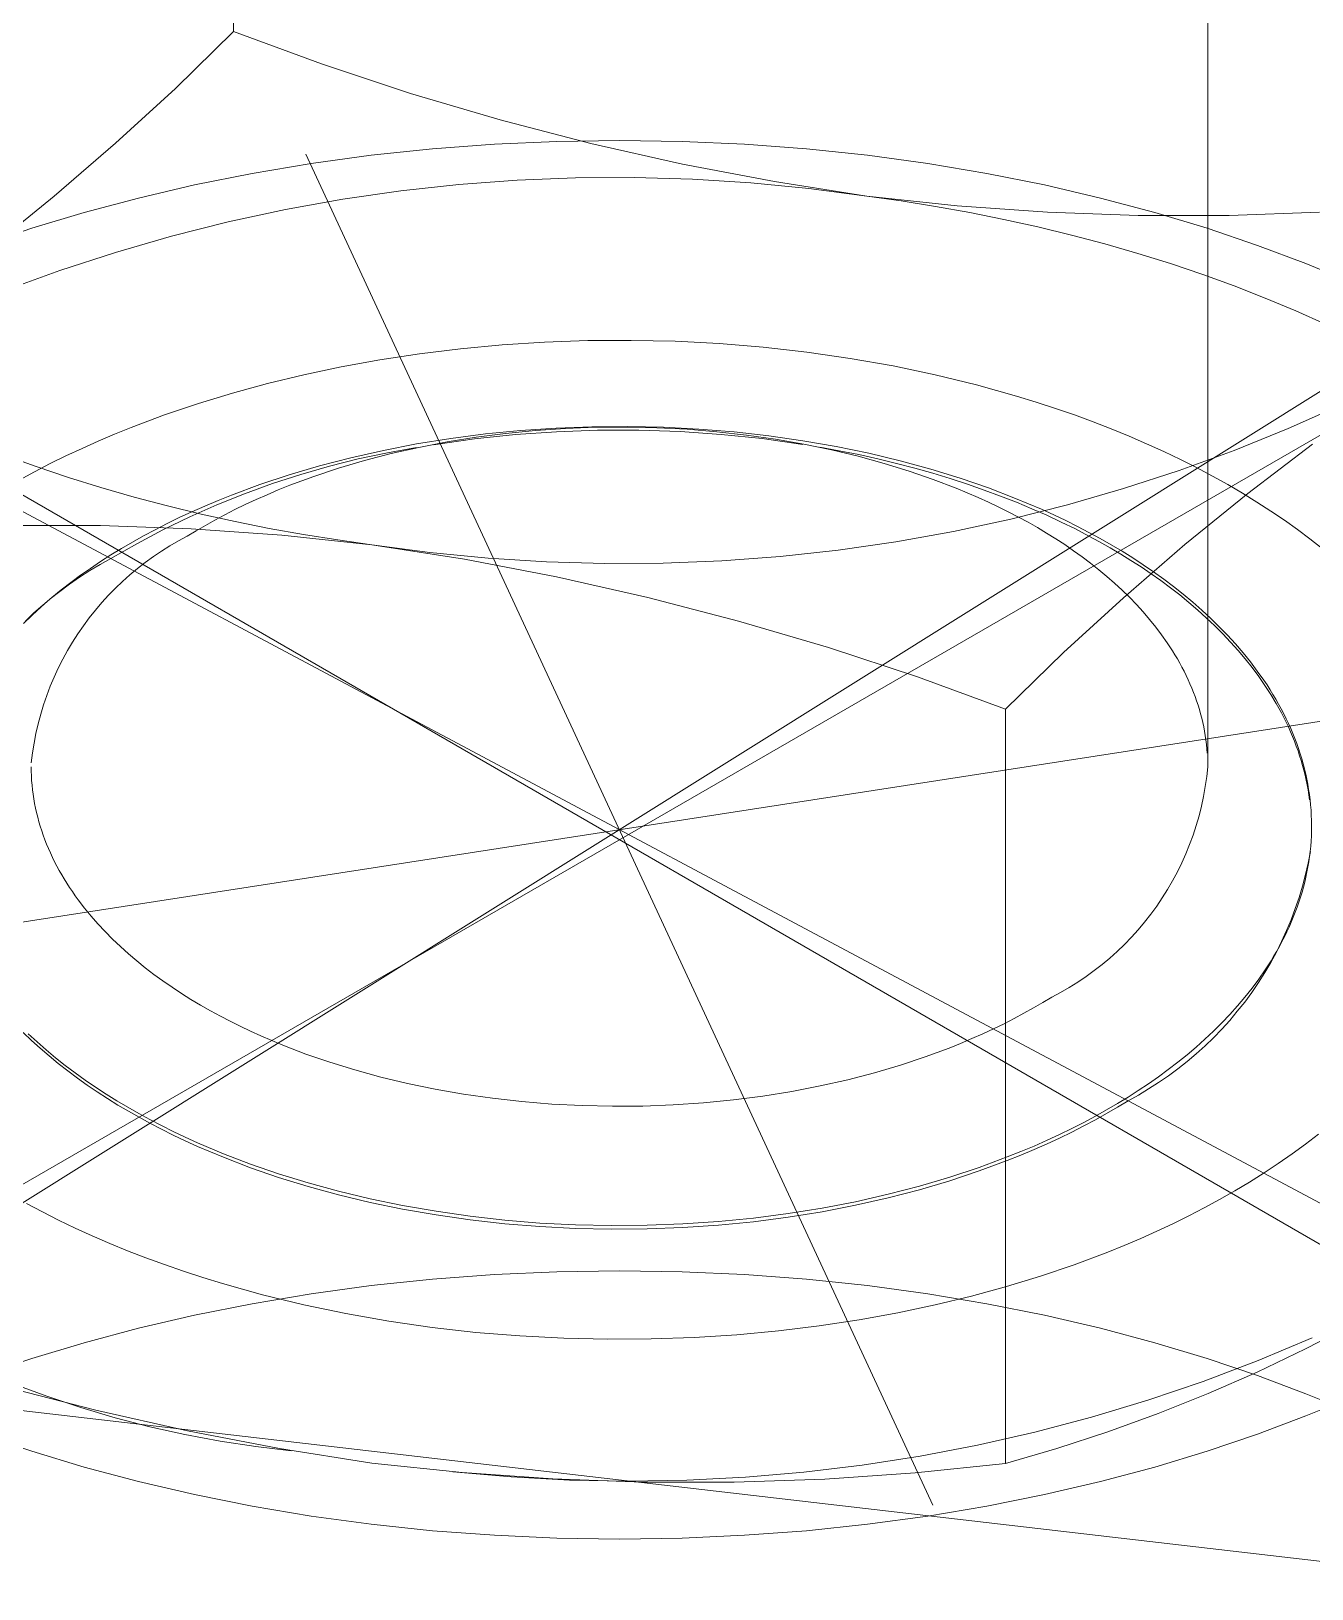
# Model space of a CAD drawing. Header units: inches. Extents: x -4 to 200, y 0 to 129.
# Drawn here: x 166.2545 to 166.5145, y 94.278 to 94.5942 of the extents above; entities that cross this region are included whole.
import ezdxf

# ---------------------------------------------------------------- set-up
doc = ezdxf.new("R2010")
doc.units = ezdxf.units.IN
doc.layers.add('ZANO_R', color=7, linetype='Continuous', lineweight=0)

msp = doc.modelspace()

# ---------------------------------------------------------------- linework, layer by layer
at = {"layer": 'ZANO_R'}
for p, q in [((166.29563, 94.74724), (166.29563, 94.59413)), ((166.49339, 94.73533), (166.49339, 94.44493)), ((166.29563, 94.59413), (166.28382, 94.58262)), ((166.29563, 94.59413), (166.31348, 94.58757)), ((166.31348, 94.58757), (166.33153, 94.5816)), ((166.28382, 94.58262), (166.27168, 94.57148)), ((166.33153, 94.5816), (166.34978, 94.57622)), ((166.34978, 94.57622), (166.36818, 94.57144)), ((166.27168, 94.57148), (166.2592, 94.56071)), ((166.34858, 94.57128), (166.33601, 94.57034)), ((166.36125, 94.57185), (166.34858, 94.57128)), ((166.37397, 94.57204), (166.36125, 94.57185)), ((166.36818, 94.57144), (166.38674, 94.56726)), ((166.38669, 94.57185), (166.37397, 94.57204)), ((166.39936, 94.57128), (166.38669, 94.57185)), ((166.41193, 94.57034), (166.39936, 94.57128)), ((166.4376, 94.29504), (166.31033, 94.56927)), ((166.32359, 94.56903), (166.31137, 94.56736)), ((166.33601, 94.57034), (166.32359, 94.56903)), ((166.42435, 94.56903), (166.41193, 94.57034)), ((166.43657, 94.56736), (166.42435, 94.56903)), ((166.29939, 94.56535), (166.28769, 94.56301)), ((166.31137, 94.56736), (166.29939, 94.56535)), ((166.38674, 94.56726), (166.40542, 94.56369)), ((166.44855, 94.56535), (166.43657, 94.56736)), ((166.46024, 94.56301), (166.44855, 94.56535)), ((166.28769, 94.56301), (166.27632, 94.56036)), ((166.31783, 94.56011), (166.32958, 94.56181)), ((166.32958, 94.56181), (166.34137, 94.5631)), ((166.34137, 94.5631), (166.3532, 94.56398)), ((166.3532, 94.56398), (166.36506, 94.56446)), ((166.36506, 94.56446), (166.37693, 94.56453)), ((166.37693, 94.56453), (166.38879, 94.56419)), ((166.38879, 94.56419), (166.40063, 94.56344)), ((166.40063, 94.56344), (166.41244, 94.56229)), ((166.40542, 94.56369), (166.42421, 94.56073)), ((166.41244, 94.56229), (166.42421, 94.56073)), ((166.47162, 94.56036), (166.46024, 94.56301)), ((166.2592, 94.56071), (166.24641, 94.55033)), ((166.27632, 94.56036), (166.2653, 94.55742)), ((166.30615, 94.55801), (166.31783, 94.56011)), ((166.42421, 94.56073), (166.44252, 94.5588)), ((166.42421, 94.56073), (166.43117, 94.55976)), ((166.43117, 94.55976), (166.43813, 94.55865)), ((166.43813, 94.55865), (166.44508, 94.55741)), ((166.44252, 94.5588), (166.46088, 94.5575)), ((166.48264, 94.55742), (166.47162, 94.56036)), ((166.2653, 94.55742), (166.25466, 94.55421)), ((166.28304, 94.55262), (166.29455, 94.55551)), ((166.29455, 94.55551), (166.30615, 94.55801)), ((166.44508, 94.55741), (166.452, 94.55602)), ((166.452, 94.55602), (166.45889, 94.55451)), ((166.46088, 94.5575), (166.47929, 94.55684)), ((166.47929, 94.55684), (166.4977, 94.55683)), ((166.49327, 94.55421), (166.48264, 94.55742)), ((166.4977, 94.55683), (166.5161, 94.55746)), ((166.25466, 94.55421), (166.24444, 94.55074)), ((166.27164, 94.54933), (166.28304, 94.55262)), ((166.45889, 94.55451), (166.46573, 94.55285)), ((166.46573, 94.55285), (166.4725, 94.55105)), ((166.50349, 94.55074), (166.49327, 94.55421)), ((166.26036, 94.54565), (166.27164, 94.54933)), ((166.4725, 94.55105), (166.47921, 94.54912)), ((166.47921, 94.54912), (166.48583, 94.54706)), ((166.51328, 94.54705), (166.50349, 94.55074)), ((166.48583, 94.54706), (166.49236, 94.54486)), ((166.51801, 94.54513), (166.51328, 94.54705)), ((166.24921, 94.54158), (166.26036, 94.54565)), ((166.49236, 94.54486), (166.49877, 94.54252)), ((166.49877, 94.54252), (166.50507, 94.54006)), ((166.50507, 94.54006), (166.51124, 94.53748)), ((166.51124, 94.53748), (166.51726, 94.53477)), ((166.54782, 94.32971), (166.20012, 94.53046)), ((166.20012, 94.32971), (166.54782, 94.53046)), ((166.34169, 94.52975), (166.35015, 94.53054)), ((166.35015, 94.53054), (166.35877, 94.5311)), ((166.35877, 94.5311), (166.36752, 94.53141)), ((166.36752, 94.53141), (166.37636, 94.53147)), ((166.37636, 94.53147), (166.38526, 94.53127)), ((166.38526, 94.53127), (166.39419, 94.53081)), ((166.39419, 94.53081), (166.40312, 94.53007)), ((166.40312, 94.53007), (166.41201, 94.52907)), ((166.21911, 94.3353), (166.52883, 94.529)), ((166.31748, 94.52609), (166.32533, 94.52751)), ((166.32533, 94.52751), (166.33341, 94.52874)), ((166.33341, 94.52874), (166.34169, 94.52975)), ((166.41201, 94.52907), (166.42082, 94.52781)), ((166.42082, 94.52781), (166.42951, 94.52628)), ((166.30252, 94.52271), (166.30987, 94.52449)), ((166.30987, 94.52449), (166.31748, 94.52609)), ((166.42951, 94.52628), (166.43806, 94.52449)), ((166.43806, 94.52449), (166.44642, 94.52245)), ((166.54172, 94.34274), (166.20622, 94.52156)), ((166.28851, 94.51867), (166.29544, 94.52078)), ((166.29544, 94.52078), (166.30252, 94.52271)), ((166.44642, 94.52245), (166.45457, 94.52017)), ((166.28164, 94.51634), (166.28851, 94.51867)), ((166.45457, 94.52017), (166.45855, 94.51895)), ((166.45855, 94.51895), (166.46247, 94.51766)), ((166.46247, 94.51766), (166.46632, 94.51633)), ((166.52056, 94.5184), (166.50972, 94.51358)), ((166.27485, 94.51379), (166.28164, 94.51634)), ((166.46632, 94.51633), (166.4701, 94.51494)), ((166.4701, 94.51494), (166.4738, 94.5135)), ((166.26816, 94.51101), (166.27149, 94.51243)), ((166.27149, 94.51243), (166.27485, 94.51379)), ((166.33971, 94.51155), (166.3328, 94.51043)), ((166.34452, 94.51146), (166.33624, 94.51029)), ((166.34485, 94.5118), (166.33897, 94.51085)), ((166.34675, 94.51246), (166.33971, 94.51155)), ((166.35284, 94.51234), (166.34452, 94.51146)), ((166.35083, 94.51257), (166.34485, 94.5118)), ((166.35389, 94.51316), (166.34675, 94.51246)), ((166.3569, 94.51317), (166.35083, 94.51257)), ((166.36118, 94.51293), (166.35284, 94.51234)), ((166.3611, 94.51365), (166.35389, 94.51316)), ((166.36303, 94.51359), (166.3569, 94.51317)), ((166.36836, 94.51393), (166.3611, 94.51365)), ((166.36954, 94.51323), (166.36118, 94.51293)), ((166.3692, 94.51382), (166.36303, 94.51359)), ((166.37563, 94.51399), (166.36836, 94.51393)), ((166.37538, 94.51387), (166.3692, 94.51382)), ((166.3779, 94.51323), (166.36954, 94.51323)), ((166.38155, 94.51374), (166.37538, 94.51387)), ((166.38289, 94.51383), (166.37563, 94.51399)), ((166.38626, 94.51295), (166.3779, 94.51323)), ((166.38768, 94.51342), (166.38155, 94.51374)), ((166.3901, 94.51346), (166.38289, 94.51383)), ((166.3946, 94.51238), (166.38626, 94.51295)), ((166.39375, 94.51292), (166.38768, 94.51342)), ((166.39724, 94.51287), (166.3901, 94.51346)), ((166.39974, 94.51225), (166.39375, 94.51292)), ((166.40292, 94.51152), (166.3946, 94.51238)), ((166.40429, 94.51208), (166.39724, 94.51287)), ((166.40562, 94.51141), (166.39974, 94.51225)), ((166.41121, 94.51036), (166.40292, 94.51152)), ((166.41121, 94.51109), (166.40429, 94.51208)), ((166.41138, 94.51041), (166.40562, 94.51141)), ((166.41798, 94.50991), (166.41121, 94.51109)), ((166.4738, 94.5135), (166.47743, 94.51202)), ((166.47743, 94.51202), (166.48098, 94.51048)), ((166.50972, 94.51358), (166.49872, 94.50913)), ((166.25558, 94.50586), (166.24916, 94.50819)), ((166.25841, 94.50644), (166.26162, 94.50802)), ((166.26162, 94.50802), (166.26487, 94.50954)), ((166.26487, 94.50954), (166.26816, 94.51101)), ((166.32604, 94.50913), (166.31945, 94.50764)), ((166.32686, 94.50865), (166.32095, 94.50739)), ((166.32763, 94.50847), (166.3222, 94.50706)), ((166.3328, 94.51043), (166.32604, 94.50913)), ((166.3328, 94.50971), (166.32686, 94.50865)), ((166.33323, 94.50974), (166.32763, 94.50847)), ((166.33897, 94.51085), (166.33323, 94.50974)), ((166.41699, 94.50925), (166.41138, 94.51041)), ((166.4186, 94.50906), (166.41461, 94.5098)), ((166.42243, 94.50794), (166.41699, 94.50925)), ((166.42458, 94.50855), (166.41798, 94.50991)), ((166.42253, 94.50827), (166.4186, 94.50906)), ((166.4277, 94.5065), (166.42243, 94.50794)), ((166.4264, 94.50741), (166.42253, 94.50827)), ((166.43098, 94.50701), (166.42458, 94.50855)), ((166.48098, 94.51048), (166.48444, 94.50891)), ((166.48444, 94.50891), (166.48782, 94.50729)), ((166.49872, 94.50913), (166.48757, 94.50507)), ((166.50153, 94.50038), (166.51463, 94.51037)), ((166.25213, 94.50311), (166.25525, 94.5048)), ((166.25525, 94.5048), (166.25841, 94.50644)), ((166.2621, 94.50366), (166.25558, 94.50586)), ((166.31306, 94.50598), (166.30689, 94.50415)), ((166.31509, 94.50592), (166.30929, 94.50426)), ((166.31695, 94.50551), (166.3119, 94.50383)), ((166.31945, 94.50764), (166.31306, 94.50598)), ((166.32095, 94.50739), (166.31509, 94.50592)), ((166.3222, 94.50706), (166.31695, 94.50551)), ((166.43019, 94.50649), (166.4264, 94.50741)), ((166.43278, 94.50494), (166.4277, 94.5065)), ((166.43392, 94.50551), (166.43019, 94.50649)), ((166.43718, 94.50532), (166.43098, 94.50701)), ((166.43765, 94.50325), (166.43278, 94.50494)), ((166.43756, 94.50448), (166.43392, 94.50551)), ((166.44316, 94.50348), (166.43718, 94.50532)), ((166.48757, 94.50507), (166.47629, 94.50138)), ((166.48782, 94.50729), (166.49111, 94.50563)), ((166.49111, 94.50563), (166.49432, 94.50393)), ((166.26872, 94.50159), (166.2621, 94.50366)), ((166.27543, 94.49966), (166.26872, 94.50159)), ((166.30094, 94.50218), (166.29524, 94.50006)), ((166.30354, 94.5024), (166.29787, 94.50033)), ((166.30689, 94.50415), (166.30094, 94.50218)), ((166.30929, 94.50426), (166.30354, 94.5024)), ((166.30705, 94.50204), (166.30471, 94.5011)), ((166.3119, 94.50383), (166.30705, 94.50204)), ((166.44113, 94.5034), (166.43756, 94.50448)), ((166.44232, 94.50147), (166.43765, 94.50325)), ((166.44461, 94.50227), (166.44113, 94.5034)), ((166.44889, 94.5015), (166.44316, 94.50348)), ((166.44801, 94.50109), (166.44461, 94.50227)), ((166.49432, 94.50393), (166.49743, 94.5022)), ((166.49743, 94.5022), (166.50045, 94.50043)), ((166.28221, 94.49786), (166.27543, 94.49966)), ((166.29249, 94.49896), (166.2898, 94.49783)), ((166.29787, 94.50033), (166.29227, 94.49808)), ((166.29524, 94.50006), (166.29249, 94.49896)), ((166.3002, 94.49915), (166.29802, 94.49814)), ((166.30243, 94.50013), (166.3002, 94.49915)), ((166.30471, 94.5011), (166.30243, 94.50013)), ((166.44676, 94.49959), (166.44232, 94.50147)), ((166.4489, 94.49861), (166.44676, 94.49959)), ((166.45132, 94.49986), (166.44801, 94.50109)), ((166.45438, 94.4994), (166.44889, 94.5015)), ((166.45098, 94.49762), (166.4489, 94.49861)), ((166.45454, 94.4986), (166.45132, 94.49986)), ((166.45961, 94.49718), (166.45438, 94.4994)), ((166.45768, 94.4973), (166.45454, 94.4986)), ((166.47629, 94.50138), (166.46489, 94.49809)), ((166.48873, 94.49), (166.50153, 94.50038)), ((166.50045, 94.50043), (166.50338, 94.49863)), ((166.50338, 94.49863), (166.50621, 94.4968)), ((166.28675, 94.49563), (166.28131, 94.493)), ((166.28462, 94.49548), (166.28214, 94.49427)), ((166.28905, 94.49621), (166.28221, 94.49786)), ((166.28718, 94.49667), (166.28462, 94.49548)), ((166.29227, 94.49808), (166.28675, 94.49563)), ((166.2898, 94.49783), (166.28718, 94.49667)), ((166.29594, 94.49469), (166.28905, 94.49621)), ((166.29385, 94.49606), (166.29186, 94.49499)), ((166.29591, 94.49711), (166.29385, 94.49606)), ((166.29802, 94.49814), (166.29591, 94.49711)), ((166.453, 94.49661), (166.45098, 94.49762)), ((166.45497, 94.49559), (166.453, 94.49661)), ((166.46489, 94.49809), (166.45338, 94.4952)), ((166.4569, 94.49454), (166.45497, 94.49559)), ((166.46071, 94.49596), (166.45768, 94.4973)), ((166.46212, 94.49604), (166.45961, 94.49718)), ((166.46366, 94.49459), (166.46071, 94.49596)), ((166.46457, 94.49487), (166.46212, 94.49604)), ((166.50621, 94.4968), (166.50895, 94.49495)), ((166.25024, 94.49388), (166.26865, 94.49387)), ((166.26865, 94.49387), (166.28705, 94.49321)), ((166.28131, 94.493), (166.27597, 94.49018)), ((166.27972, 94.49303), (166.27737, 94.49178)), ((166.28214, 94.49427), (166.27972, 94.49303)), ((166.28804, 94.49281), (166.28622, 94.4917)), ((166.28705, 94.49321), (166.30542, 94.49192)), ((166.28992, 94.49391), (166.28804, 94.49281)), ((166.29186, 94.49499), (166.28992, 94.49391)), ((166.30286, 94.49331), (166.29594, 94.49469)), ((166.30981, 94.49206), (166.30286, 94.49331)), ((166.31677, 94.49095), (166.30981, 94.49206)), ((166.44178, 94.4927), (166.4301, 94.4906)), ((166.45338, 94.4952), (166.44178, 94.4927)), ((166.4588, 94.49345), (166.4569, 94.49454)), ((166.46068, 94.49234), (166.4588, 94.49345)), ((166.46253, 94.49118), (166.46068, 94.49234)), ((166.46651, 94.49318), (166.46366, 94.49459)), ((166.46695, 94.49369), (166.46457, 94.49487)), ((166.46927, 94.49175), (166.46651, 94.49318)), ((166.46927, 94.49248), (166.46695, 94.49369)), ((166.47153, 94.49125), (166.46927, 94.49248)), ((166.50895, 94.49495), (166.51159, 94.49307)), ((166.51159, 94.49307), (166.51414, 94.49117)), ((166.27597, 94.49018), (166.27074, 94.48717)), ((166.27288, 94.48921), (166.27074, 94.4879)), ((166.27509, 94.4905), (166.27288, 94.48921)), ((166.27737, 94.49178), (166.27509, 94.4905)), ((166.28271, 94.48975), (166.28101, 94.48869)), ((166.28445, 94.49075), (166.28271, 94.48975)), ((166.28622, 94.4917), (166.28445, 94.49075)), ((166.30542, 94.49192), (166.32373, 94.48998)), ((166.32373, 94.48998), (166.31677, 94.49095)), ((166.33549, 94.48842), (166.32373, 94.48998)), ((166.32373, 94.48998), (166.34252, 94.48702)), ((166.41836, 94.4889), (166.40656, 94.48761)), ((166.4301, 94.4906), (166.41836, 94.4889)), ((166.46435, 94.49), (166.46253, 94.49118)), ((166.46613, 94.48877), (166.46435, 94.49)), ((166.47144, 94.49057), (166.46927, 94.49175)), ((166.47359, 94.48935), (166.47144, 94.49057)), ((166.47377, 94.48997), (166.47153, 94.49125)), ((166.47571, 94.48809), (166.47359, 94.48935)), ((166.47598, 94.48865), (166.47377, 94.48997)), ((166.47626, 94.47923), (166.48873, 94.49)), ((166.51414, 94.49117), (166.51659, 94.48925)), ((166.26857, 94.48598), (166.26645, 94.48472)), ((166.26865, 94.48656), (166.26659, 94.48519)), ((166.27074, 94.48717), (166.26857, 94.48598)), ((166.27074, 94.4879), (166.26865, 94.48656)), ((166.27772, 94.4864), (166.27614, 94.48517)), ((166.27935, 94.48757), (166.27772, 94.4864)), ((166.28101, 94.48869), (166.27935, 94.48757)), ((166.3473, 94.48727), (166.33549, 94.48842)), ((166.34252, 94.48702), (166.3612, 94.48345)), ((166.35915, 94.48652), (166.3473, 94.48727)), ((166.37101, 94.48618), (166.35915, 94.48652)), ((166.38287, 94.48625), (166.37101, 94.48618)), ((166.39473, 94.48673), (166.38287, 94.48625)), ((166.40656, 94.48761), (166.39473, 94.48673)), ((166.46788, 94.48752), (166.46613, 94.48877)), ((166.46959, 94.48623), (166.46788, 94.48752)), ((166.47125, 94.48491), (166.46959, 94.48623)), ((166.47779, 94.4868), (166.47571, 94.48809)), ((166.47816, 94.4873), (166.47598, 94.48865)), ((166.47985, 94.48547), (166.47779, 94.4868)), ((166.48029, 94.4859), (166.47816, 94.4873)), ((166.48239, 94.48446), (166.48029, 94.4859)), ((166.26437, 94.48339), (166.26234, 94.48198)), ((166.26457, 94.48378), (166.26259, 94.48232)), ((166.26645, 94.48472), (166.26437, 94.48339)), ((166.26659, 94.48519), (166.26457, 94.48378)), ((166.2746, 94.48388), (166.2731, 94.48255)), ((166.27614, 94.48517), (166.2746, 94.48388)), ((166.3612, 94.48345), (166.37975, 94.47928)), ((166.47288, 94.48356), (166.47125, 94.48491)), ((166.47446, 94.48218), (166.47288, 94.48356)), ((166.48187, 94.4841), (166.47985, 94.48547)), ((166.48385, 94.4827), (166.48187, 94.4841)), ((166.48445, 94.48299), (166.48239, 94.48446)), ((166.48579, 94.48126), (166.48385, 94.4827)), ((166.48646, 94.48147), (166.48445, 94.48299)), ((166.26036, 94.48051), (166.25843, 94.47897)), ((166.26065, 94.48083), (166.25876, 94.4793)), ((166.26234, 94.48198), (166.26036, 94.48051)), ((166.26259, 94.48232), (166.26065, 94.48083)), ((166.27025, 94.47973), (166.2689, 94.47825)), ((166.27165, 94.48116), (166.27025, 94.47973)), ((166.2731, 94.48255), (166.27165, 94.48116)), ((166.47599, 94.48077), (166.47446, 94.48218)), ((166.47747, 94.47932), (166.47599, 94.48077)), ((166.48769, 94.47978), (166.48579, 94.48126)), ((166.48842, 94.47992), (166.48646, 94.48147)), ((166.48954, 94.47827), (166.48769, 94.47978)), ((166.49033, 94.47833), (166.48842, 94.47992)), ((166.25655, 94.47736), (166.25473, 94.47569)), ((166.25691, 94.47774), (166.25512, 94.47614)), ((166.25843, 94.47897), (166.25655, 94.47736)), ((166.25876, 94.4793), (166.25691, 94.47774)), ((166.2676, 94.47672), (166.26635, 94.47515)), ((166.2689, 94.47825), (166.2676, 94.47672)), ((166.37975, 94.47928), (166.39816, 94.4745)), ((166.46411, 94.46809), (166.47626, 94.47923)), ((166.4789, 94.47785), (166.47747, 94.47932)), ((166.48027, 94.47635), (166.4789, 94.47785)), ((166.48158, 94.47482), (166.48027, 94.47635)), ((166.49134, 94.47673), (166.48954, 94.47827)), ((166.49219, 94.4767), (166.49033, 94.47833)), ((166.49309, 94.47515), (166.49134, 94.47673)), ((166.49399, 94.47504), (166.49219, 94.4767)), ((166.25473, 94.47569), (166.25297, 94.47396)), ((166.25512, 94.47614), (166.25338, 94.4745)), ((166.26516, 94.47354), (166.26402, 94.47189)), ((166.26635, 94.47515), (166.26516, 94.47354)), ((166.39816, 94.4745), (166.4164, 94.46912)), ((166.48284, 94.47326), (166.48158, 94.47482)), ((166.48403, 94.47168), (166.48284, 94.47326)), ((166.49479, 94.47354), (166.49309, 94.47515)), ((166.49573, 94.47334), (166.49399, 94.47504)), ((166.49644, 94.4719), (166.49479, 94.47354)), ((166.49741, 94.47161), (166.49573, 94.47334)), ((166.26294, 94.4702), (166.26192, 94.46848)), ((166.26402, 94.47189), (166.26294, 94.4702)), ((166.48516, 94.47008), (166.48403, 94.47168)), ((166.4857, 94.46927), (166.48516, 94.47008)), ((166.49802, 94.47023), (166.49644, 94.4719)), ((166.49903, 94.46984), (166.49741, 94.47161)), ((166.49954, 94.46853), (166.49802, 94.47023)), ((166.13648, 94.39541), (166.61145, 94.46889)), ((166.26192, 94.46848), (166.26095, 94.46672)), ((166.4164, 94.46912), (166.43446, 94.46314)), ((166.45231, 94.45659), (166.46411, 94.46809)), ((166.48622, 94.46845), (166.4857, 94.46927)), ((166.48673, 94.46763), (166.48622, 94.46845)), ((166.48722, 94.4668), (166.48673, 94.46763)), ((166.48769, 94.46597), (166.48722, 94.4668)), ((166.50057, 94.46804), (166.49903, 94.46984)), ((166.50101, 94.46679), (166.49954, 94.46853)), ((166.50205, 94.46621), (166.50057, 94.46804)), ((166.5024, 94.46503), (166.50101, 94.46679)), ((166.26005, 94.46493), (166.25921, 94.46311)), ((166.26095, 94.46672), (166.26005, 94.46493)), ((166.48815, 94.46513), (166.48769, 94.46597)), ((166.48858, 94.46429), (166.48815, 94.46513)), ((166.489, 94.46344), (166.48858, 94.46429)), ((166.50345, 94.46435), (166.50205, 94.46621)), ((166.50373, 94.46324), (166.5024, 94.46503)), ((166.50478, 94.46247), (166.50345, 94.46435)), ((166.25843, 94.46126), (166.25772, 94.45939)), ((166.25921, 94.46311), (166.25843, 94.46126)), ((166.43446, 94.46314), (166.45231, 94.45659)), ((166.4894, 94.46259), (166.489, 94.46344)), ((166.48978, 94.46174), (166.4894, 94.46259)), ((166.49015, 94.46088), (166.48978, 94.46174)), ((166.49049, 94.46002), (166.49015, 94.46088)), ((166.50499, 94.46143), (166.50373, 94.46324)), ((166.50542, 94.46151), (166.50478, 94.46247)), ((166.50618, 94.45959), (166.50499, 94.46143)), ((166.50603, 94.46055), (166.50542, 94.46151)), ((166.50663, 94.45959), (166.50603, 94.46055)), ((166.25707, 94.45749), (166.25648, 94.45557)), ((166.25772, 94.45939), (166.25707, 94.45749)), ((166.49082, 94.45915), (166.49049, 94.46002)), ((166.49113, 94.45829), (166.49082, 94.45915)), ((166.49141, 94.45741), (166.49113, 94.45829)), ((166.49168, 94.45654), (166.49141, 94.45741)), ((166.50729, 94.45773), (166.50618, 94.45959)), ((166.50721, 94.45861), (166.50663, 94.45959)), ((166.50776, 94.45763), (166.50721, 94.45861)), ((166.50782, 94.45679), (166.50729, 94.45773)), ((166.50829, 94.45665), (166.50776, 94.45763)), ((166.25648, 94.45557), (166.25596, 94.45363)), ((166.45231, 94.30348), (166.45231, 94.45659)), ((166.49193, 94.45566), (166.49168, 94.45654)), ((166.49216, 94.45478), (166.49193, 94.45566)), ((166.49237, 94.4539), (166.49216, 94.45478)), ((166.50833, 94.45585), (166.50782, 94.45679)), ((166.50881, 94.45566), (166.50829, 94.45665)), ((166.50882, 94.4549), (166.50833, 94.45585)), ((166.5093, 94.45466), (166.50881, 94.45566)), ((166.50929, 94.45395), (166.50882, 94.4549)), ((166.50977, 94.45366), (166.5093, 94.45466)), ((166.25551, 94.45168), (166.25513, 94.44971)), ((166.25596, 94.45363), (166.25551, 94.45168)), ((166.49256, 94.45302), (166.49237, 94.4539)), ((166.49273, 94.45213), (166.49256, 94.45302)), ((166.49289, 94.45124), (166.49273, 94.45213)), ((166.49302, 94.45035), (166.49289, 94.45124)), ((166.50975, 94.45299), (166.50929, 94.45395)), ((166.51018, 94.45203), (166.50975, 94.45299)), ((166.51022, 94.45266), (166.50977, 94.45366)), ((166.51059, 94.45106), (166.51018, 94.45203)), ((166.51065, 94.45165), (166.51022, 94.45266)), ((166.51098, 94.45009), (166.51059, 94.45106)), ((166.51106, 94.45063), (166.51065, 94.45165)), ((166.25513, 94.44971), (166.25481, 94.44773)), ((166.49313, 94.44946), (166.49302, 94.45035)), ((166.49322, 94.44857), (166.49313, 94.44946)), ((166.49329, 94.44768), (166.49322, 94.44857)), ((166.51136, 94.44912), (166.51098, 94.45009)), ((166.51144, 94.44962), (166.51106, 94.45063)), ((166.51171, 94.44814), (166.51136, 94.44912)), ((166.5118, 94.44859), (166.51144, 94.44962)), ((166.51204, 94.44716), (166.51171, 94.44814)), ((166.51214, 94.44757), (166.5118, 94.44859)), ((166.25455, 94.44493), (166.25456, 94.44399)), ((166.25481, 94.44773), (166.25456, 94.44574)), ((166.49317, 94.44291), (166.49339, 94.44493)), ((166.51235, 94.44617), (166.51204, 94.44716)), ((166.51246, 94.44654), (166.51214, 94.44757)), ((166.51264, 94.44518), (166.51235, 94.44617)), ((166.51275, 94.44551), (166.51246, 94.44654)), ((166.51291, 94.44419), (166.51264, 94.44518)), ((166.51302, 94.44447), (166.51275, 94.44551)), ((166.25456, 94.44399), (166.25459, 94.44306)), ((166.25459, 94.44306), (166.25465, 94.44212)), ((166.25465, 94.44212), (166.25472, 94.44119)), ((166.49288, 94.44089), (166.49317, 94.44291)), ((166.51315, 94.4432), (166.51291, 94.44419)), ((166.51327, 94.44343), (166.51302, 94.44447)), ((166.51338, 94.4422), (166.51315, 94.4432)), ((166.51349, 94.44239), (166.51327, 94.44343)), ((166.51358, 94.44121), (166.51338, 94.4422)), ((166.51369, 94.44135), (166.51349, 94.44239)), ((166.25472, 94.44119), (166.25482, 94.44026)), ((166.25482, 94.44026), (166.25494, 94.43932)), ((166.25494, 94.43932), (166.25509, 94.43839)), ((166.25509, 94.43839), (166.25525, 94.43746)), ((166.4921, 94.4369), (166.49253, 94.43889)), ((166.49253, 94.43889), (166.49288, 94.44089)), ((166.51377, 94.44021), (166.51358, 94.44121)), ((166.51387, 94.44031), (166.51369, 94.44135)), ((166.51393, 94.43921), (166.51377, 94.44021)), ((166.51403, 94.43926), (166.51387, 94.44031)), ((166.51407, 94.4382), (166.51393, 94.43921)), ((166.51416, 94.43822), (166.51403, 94.43926)), ((166.25525, 94.43746), (166.25544, 94.43653)), ((166.25544, 94.43653), (166.25564, 94.43561)), ((166.25564, 94.43561), (166.25587, 94.43468)), ((166.49161, 94.43493), (166.4921, 94.4369)), ((166.51427, 94.43717), (166.51416, 94.43822)), ((166.51435, 94.43612), (166.51427, 94.43717)), ((166.51441, 94.43507), (166.51435, 94.43612)), ((166.25587, 94.43468), (166.25612, 94.43376)), ((166.25612, 94.43376), (166.2564, 94.43285)), ((166.2564, 94.43285), (166.25669, 94.43193)), ((166.49041, 94.43105), (166.49104, 94.43298)), ((166.49104, 94.43298), (166.49161, 94.43493)), ((166.51445, 94.43402), (166.51441, 94.43507)), ((166.51446, 94.43297), (166.51445, 94.43402)), ((166.51445, 94.43192), (166.51446, 94.43297)), ((166.25669, 94.43193), (166.257, 94.43102)), ((166.257, 94.43102), (166.25734, 94.43011)), ((166.25734, 94.43011), (166.25769, 94.42921)), ((166.25769, 94.42921), (166.25807, 94.4283)), ((166.48894, 94.42725), (166.48971, 94.42914)), ((166.48971, 94.42914), (166.49041, 94.43105)), ((166.51428, 94.42878), (166.51436, 94.42982)), ((166.51436, 94.42982), (166.51442, 94.43087)), ((166.51442, 94.43087), (166.51445, 94.43192)), ((166.25807, 94.4283), (166.25847, 94.42741)), ((166.25847, 94.42741), (166.25888, 94.42652)), ((166.25888, 94.42652), (166.25932, 94.42563)), ((166.48811, 94.4254), (166.48894, 94.42725)), ((166.51373, 94.4246), (166.5139, 94.42564)), ((166.51379, 94.42536), (166.51425, 94.42772)), ((166.5139, 94.42564), (166.51405, 94.42669)), ((166.51405, 94.42669), (166.51418, 94.42773)), ((166.51418, 94.42773), (166.51428, 94.42878)), ((166.25932, 94.42563), (166.25978, 94.42475)), ((166.25978, 94.42475), (166.26025, 94.42387)), ((166.26025, 94.42387), (166.26075, 94.423)), ((166.26075, 94.423), (166.26126, 94.42213)), ((166.48626, 94.42178), (166.48722, 94.42357)), ((166.48722, 94.42357), (166.48811, 94.4254)), ((166.51263, 94.4207), (166.51325, 94.42302)), ((166.51307, 94.4215), (166.51331, 94.42253)), ((166.51325, 94.42302), (166.51379, 94.42536)), ((166.51331, 94.42253), (166.51353, 94.42357)), ((166.51353, 94.42357), (166.51373, 94.4246)), ((166.26126, 94.42213), (166.2618, 94.42127)), ((166.2618, 94.42127), (166.26235, 94.42042)), ((166.26235, 94.42042), (166.26292, 94.41957)), ((166.26292, 94.41957), (166.26351, 94.41872)), ((166.48416, 94.4183), (166.48524, 94.42002)), ((166.48524, 94.42002), (166.48626, 94.42178)), ((166.51193, 94.41839), (166.51263, 94.4207)), ((166.51221, 94.41842), (166.51252, 94.41944)), ((166.51252, 94.41944), (166.51281, 94.42047)), ((166.51281, 94.42047), (166.51307, 94.4215)), ((166.26351, 94.41872), (166.26411, 94.41789)), ((166.26411, 94.41789), (166.26538, 94.41624)), ((166.26538, 94.41624), (166.26671, 94.41461)), ((166.48182, 94.41497), (166.48302, 94.41661)), ((166.48302, 94.41661), (166.48416, 94.4183)), ((166.51115, 94.41538), (166.51153, 94.41639)), ((166.51116, 94.41612), (166.51193, 94.41839)), ((166.51153, 94.41639), (166.51188, 94.4174)), ((166.51188, 94.4174), (166.51221, 94.41842)), ((166.26671, 94.41461), (166.26811, 94.41302)), ((166.26811, 94.41302), (166.26956, 94.41146)), ((166.47926, 94.41182), (166.48057, 94.41337)), ((166.48057, 94.41337), (166.48182, 94.41497)), ((166.50938, 94.41165), (166.51031, 94.41387)), ((166.5099, 94.41237), (166.51034, 94.41337)), ((166.51031, 94.41387), (166.51116, 94.41612)), ((166.51034, 94.41337), (166.51075, 94.41437)), ((166.51075, 94.41437), (166.51115, 94.41538)), ((166.26956, 94.41146), (166.27108, 94.40992)), ((166.27108, 94.40992), (166.27266, 94.40842)), ((166.47648, 94.40885), (166.47789, 94.41031)), ((166.47789, 94.41031), (166.47926, 94.41182)), ((166.50838, 94.40946), (166.50938, 94.41165)), ((166.50845, 94.40941), (166.50896, 94.41039)), ((166.50896, 94.41039), (166.50944, 94.41138)), ((166.50944, 94.41138), (166.5099, 94.41237)), ((166.27266, 94.40842), (166.27429, 94.40696)), ((166.27429, 94.40696), (166.27597, 94.40553)), ((166.4735, 94.40608), (166.47501, 94.40744)), ((166.47501, 94.40744), (166.47648, 94.40885)), ((166.50616, 94.4052), (166.50731, 94.40731)), ((166.50683, 94.40651), (166.50739, 94.40747)), ((166.50731, 94.40731), (166.50838, 94.40946)), ((166.50739, 94.40747), (166.50793, 94.40844)), ((166.50793, 94.40844), (166.50845, 94.40941)), ((166.27597, 94.40553), (166.2777, 94.40413)), ((166.2777, 94.40413), (166.27948, 94.40277)), ((166.46869, 94.40233), (166.47034, 94.40353)), ((166.47034, 94.40353), (166.47194, 94.40478)), ((166.47194, 94.40478), (166.4735, 94.40608)), ((166.50374, 94.4018), (166.50503, 94.40366)), ((166.50494, 94.40312), (166.50616, 94.4052)), ((166.50503, 94.40366), (166.50625, 94.40555)), ((166.50625, 94.40555), (166.50683, 94.40651)), ((165.50838, 94.40065), (166.56415, 94.27804)), ((166.27948, 94.40277), (166.2813, 94.40144)), ((166.2813, 94.40144), (166.28316, 94.40015)), ((166.46527, 94.40013), (166.467, 94.4012)), ((166.467, 94.4012), (166.46869, 94.40233)), ((166.5023, 94.3991), (166.50366, 94.40109)), ((166.50237, 94.39996), (166.50374, 94.4018)), ((166.50366, 94.40109), (166.50494, 94.40312)), ((166.28316, 94.40015), (166.28505, 94.3989)), ((166.28505, 94.3989), (166.28699, 94.39769)), ((166.28699, 94.39769), (166.28895, 94.39651)), ((166.45989, 94.39705), (166.46171, 94.39816)), ((166.46171, 94.39816), (166.46351, 94.39911)), ((166.46351, 94.39911), (166.46527, 94.40013)), ((166.49944, 94.39638), (166.50094, 94.39816)), ((166.50088, 94.39716), (166.5023, 94.3991)), ((166.50094, 94.39816), (166.50237, 94.39996)), ((166.28895, 94.39651), (166.29094, 94.39537)), ((166.29094, 94.39537), (166.29296, 94.39427)), ((166.29296, 94.39427), (166.29493, 94.39324)), ((166.45408, 94.3938), (166.45608, 94.39487)), ((166.45608, 94.39487), (166.45802, 94.39595)), ((166.45802, 94.39595), (166.45989, 94.39705)), ((166.49624, 94.39293), (166.49787, 94.39464)), ((166.49785, 94.39343), (166.49939, 94.39527)), ((166.49787, 94.39464), (166.49944, 94.39638)), ((166.49939, 94.39527), (166.50088, 94.39716)), ((166.2529, 94.391), (166.25461, 94.38936)), ((166.29493, 94.39324), (166.29696, 94.39223)), ((166.29696, 94.39223), (166.29904, 94.39124)), ((166.29904, 94.39124), (166.30118, 94.39027)), ((166.44774, 94.39071), (166.44991, 94.39172)), ((166.44991, 94.39172), (166.45203, 94.39275)), ((166.45203, 94.39275), (166.45408, 94.3938)), ((166.49282, 94.38962), (166.49456, 94.39126)), ((166.49456, 94.39126), (166.49624, 94.39293)), ((166.49457, 94.38991), (166.49623, 94.39164)), ((166.49623, 94.39164), (166.49785, 94.39343)), ((166.25394, 94.39072), (166.25574, 94.38906)), ((166.25461, 94.38936), (166.25638, 94.38776)), ((166.25574, 94.38906), (166.2576, 94.38743)), ((166.25638, 94.38776), (166.25819, 94.3862)), ((166.30118, 94.39027), (166.30562, 94.38839)), ((166.30562, 94.38839), (166.31028, 94.3866)), ((166.43604, 94.38603), (166.44088, 94.38782)), ((166.44088, 94.38782), (166.44322, 94.38876)), ((166.44322, 94.38876), (166.44551, 94.38972)), ((166.44551, 94.38972), (166.44774, 94.39071)), ((166.48918, 94.38646), (166.49102, 94.38802)), ((166.49102, 94.38802), (166.49282, 94.38962)), ((166.49106, 94.38663), (166.49284, 94.38824)), ((166.49284, 94.38824), (166.49457, 94.38991)), ((166.2576, 94.38743), (166.25951, 94.38584)), ((166.25819, 94.3862), (166.26006, 94.38467)), ((166.25951, 94.38584), (166.26148, 94.38429)), ((166.26006, 94.38467), (166.26197, 94.38318)), ((166.31028, 94.3866), (166.31516, 94.38492)), ((166.31516, 94.38492), (166.32023, 94.38336)), ((166.43099, 94.38435), (166.43604, 94.38603)), ((166.48534, 94.38344), (166.48728, 94.38493)), ((166.48728, 94.38493), (166.48918, 94.38646)), ((166.48733, 94.38358), (166.48922, 94.38507)), ((166.48922, 94.38507), (166.49106, 94.38663)), ((166.26148, 94.38429), (166.26349, 94.38277)), ((166.26197, 94.38318), (166.26393, 94.38172)), ((166.26349, 94.38277), (166.26554, 94.3813)), ((166.26393, 94.38172), (166.26593, 94.3803)), ((166.32023, 94.38336), (166.3255, 94.38191)), ((166.3255, 94.38191), (166.33095, 94.38061)), ((166.41471, 94.38012), (166.42031, 94.38138)), ((166.42031, 94.38138), (166.42574, 94.3828)), ((166.42574, 94.3828), (166.43099, 94.38435)), ((166.48135, 94.38057), (166.48336, 94.38199)), ((166.48336, 94.38199), (166.48534, 94.38344)), ((166.48341, 94.3808), (166.48539, 94.38216)), ((166.48539, 94.38216), (166.48733, 94.38358)), ((166.26554, 94.3813), (166.26764, 94.37986)), ((166.26593, 94.3803), (166.26797, 94.37891)), ((166.26764, 94.37986), (166.26978, 94.37846)), ((166.26797, 94.37891), (166.27005, 94.37756)), ((166.26978, 94.37846), (166.27195, 94.37711)), ((166.33095, 94.38061), (166.33656, 94.37945)), ((166.33656, 94.37945), (166.34231, 94.37845)), ((166.34231, 94.37845), (166.3482, 94.37761)), ((166.40309, 94.37806), (166.40896, 94.37901)), ((166.40896, 94.37901), (166.41471, 94.38012)), ((166.4772, 94.37786), (166.47929, 94.3792)), ((166.4772, 94.37713), (166.47931, 94.37828)), ((166.47929, 94.3792), (166.48135, 94.38057)), ((166.47931, 94.37828), (166.48138, 94.37951)), ((166.48138, 94.37951), (166.48341, 94.3808)), ((166.27005, 94.37756), (166.27216, 94.37625)), ((166.27195, 94.37711), (166.27416, 94.37579)), ((166.27216, 94.37625), (166.2743, 94.37498)), ((166.27416, 94.37579), (166.2764, 94.37452)), ((166.3482, 94.37761), (166.35418, 94.37693)), ((166.35418, 94.37693), (166.36025, 94.37644)), ((166.36025, 94.37644), (166.36639, 94.37612)), ((166.36639, 94.37612), (166.37256, 94.37599)), ((166.37256, 94.37599), (166.37874, 94.37604)), ((166.37874, 94.37604), (166.3849, 94.37627)), ((166.3849, 94.37627), (166.39103, 94.37669)), ((166.39103, 94.37669), (166.3971, 94.37729)), ((166.3971, 94.37729), (166.40309, 94.37806)), ((166.47057, 94.37398), (166.47285, 94.37526)), ((166.47285, 94.37526), (166.47506, 94.37655)), ((166.47285, 94.37453), (166.47506, 94.37582)), ((166.47506, 94.37655), (166.4772, 94.37786)), ((166.47506, 94.37582), (166.4772, 94.37713)), ((166.2743, 94.37498), (166.27647, 94.37375)), ((166.2764, 94.37452), (166.27867, 94.37328)), ((166.27647, 94.37375), (166.27867, 94.37255)), ((166.27867, 94.37328), (166.28098, 94.37207)), ((166.27867, 94.37255), (166.28098, 94.37134)), ((166.28098, 94.37207), (166.28337, 94.37089)), ((166.4658, 94.37149), (166.46822, 94.37273)), ((166.4658, 94.37076), (166.46822, 94.372)), ((166.46822, 94.37273), (166.47057, 94.37398)), ((166.46822, 94.372), (166.47057, 94.37325)), ((166.47057, 94.37325), (166.47285, 94.37453)), ((166.28098, 94.37134), (166.28337, 94.37016)), ((166.28337, 94.37089), (166.28581, 94.36972)), ((166.28337, 94.37016), (166.28581, 94.36899)), ((166.28581, 94.36972), (166.28833, 94.36858)), ((166.28581, 94.36899), (166.28833, 94.36785)), ((166.45813, 94.36793), (166.46076, 94.36909)), ((166.46076, 94.36909), (166.46331, 94.37028)), ((166.46076, 94.36837), (166.46331, 94.36955)), ((166.46331, 94.37028), (166.4658, 94.37149)), ((166.46331, 94.36955), (166.4658, 94.37076)), ((166.51587, 94.37035), (166.51322, 94.36831)), ((166.28833, 94.36858), (166.29356, 94.36636)), ((166.28833, 94.36785), (166.29356, 94.36564)), ((166.29356, 94.36636), (166.29904, 94.36426)), ((166.29356, 94.36564), (166.29904, 94.36353)), ((166.44699, 94.36358), (166.45269, 94.3657)), ((166.45269, 94.3657), (166.45545, 94.3668)), ((166.45269, 94.36497), (166.45545, 94.36607)), ((166.45545, 94.3668), (166.45813, 94.36793)), ((166.45545, 94.36607), (166.45813, 94.3672)), ((166.45813, 94.3672), (166.46076, 94.36837)), ((166.51049, 94.36631), (166.50768, 94.36435)), ((166.51322, 94.36831), (166.51049, 94.36631)), ((166.29904, 94.36426), (166.30478, 94.36228)), ((166.29904, 94.36353), (166.30478, 94.36156)), ((166.44105, 94.36161), (166.44699, 94.36358)), ((166.44105, 94.36088), (166.44699, 94.36286)), ((166.44699, 94.36286), (166.45269, 94.36497)), ((166.50481, 94.36245), (166.50187, 94.3606)), ((166.50768, 94.36435), (166.50481, 94.36245)), ((166.30478, 94.36228), (166.31075, 94.36044)), ((166.30478, 94.36156), (166.31075, 94.35971)), ((166.31075, 94.36044), (166.31695, 94.35875)), ((166.31075, 94.35971), (166.31695, 94.35802)), ((166.42848, 94.35812), (166.43487, 94.35978)), ((166.43487, 94.35978), (166.44105, 94.36161)), ((166.43487, 94.35906), (166.44105, 94.36088)), ((166.50187, 94.3606), (166.49886, 94.35881)), ((166.25682, 94.35455), (166.25362, 94.35625)), ((166.31695, 94.35875), (166.32336, 94.35721)), ((166.31695, 94.35802), (166.32336, 94.35648)), ((166.32336, 94.35721), (166.32996, 94.35585)), ((166.32336, 94.35648), (166.32996, 94.35512)), ((166.41514, 94.35533), (166.4219, 94.35663)), ((166.4219, 94.35663), (166.42848, 94.35812)), ((166.4219, 94.3559), (166.42848, 94.35739)), ((166.42848, 94.35739), (166.43487, 94.35906)), ((166.4958, 94.35706), (166.49269, 94.35537)), ((166.49886, 94.35881), (166.4958, 94.35706)), ((166.26011, 94.35289), (166.25682, 94.35455)), ((166.32996, 94.35585), (166.33673, 94.35467)), ((166.32996, 94.35512), (166.33673, 94.35394)), ((166.33673, 94.35467), (166.34365, 94.35368)), ((166.33673, 94.35394), (166.34365, 94.35295)), ((166.34365, 94.35368), (166.35069, 94.35289)), ((166.34365, 94.35295), (166.35069, 94.35216)), ((166.39405, 94.3526), (166.40118, 94.3533)), ((166.40118, 94.3533), (166.40822, 94.35421)), ((166.40118, 94.35257), (166.40822, 94.35349)), ((166.40822, 94.35421), (166.41514, 94.35533)), ((166.40822, 94.35349), (166.41514, 94.3546)), ((166.41514, 94.3546), (166.4219, 94.3559)), ((166.48953, 94.35374), (166.48631, 94.35216)), ((166.49269, 94.35537), (166.48953, 94.35374)), ((166.26349, 94.35127), (166.26011, 94.35289)), ((166.26696, 94.34969), (166.26349, 94.35127)), ((166.35069, 94.35289), (166.35783, 94.3523)), ((166.35069, 94.35216), (166.35783, 94.35157)), ((166.35783, 94.3523), (166.36505, 94.35193)), ((166.35783, 94.35157), (166.36505, 94.3512)), ((166.36505, 94.35193), (166.37231, 94.35177)), ((166.36505, 94.3512), (166.37231, 94.35104)), ((166.37231, 94.35177), (166.37958, 94.35183)), ((166.37231, 94.35104), (166.37958, 94.3511)), ((166.37958, 94.35183), (166.38683, 94.35211)), ((166.37958, 94.3511), (166.38683, 94.35138)), ((166.38683, 94.35211), (166.39405, 94.3526)), ((166.38683, 94.35138), (166.39405, 94.35187)), ((166.39405, 94.35187), (166.40118, 94.35257)), ((166.48306, 94.35063), (166.47977, 94.34916)), ((166.48631, 94.35216), (166.48306, 94.35063)), ((166.2705, 94.34816), (166.26696, 94.34969)), ((166.27413, 94.34667), (166.2705, 94.34816)), ((166.27783, 94.34523), (166.27413, 94.34667)), ((166.47644, 94.34775), (166.47309, 94.34639)), ((166.47977, 94.34916), (166.47644, 94.34775)), ((166.28161, 94.34385), (166.27783, 94.34523)), ((166.28546, 94.34251), (166.28161, 94.34385)), ((166.4663, 94.34384), (166.45942, 94.34151)), ((166.47309, 94.34639), (166.4663, 94.34384)), ((166.28938, 94.34123), (166.28546, 94.34251)), ((166.29337, 94.34), (166.28938, 94.34123)), ((166.33601, 94.34091), (166.32359, 94.3396)), ((166.34858, 94.34185), (166.33601, 94.34091)), ((166.36125, 94.34242), (166.34858, 94.34185)), ((166.37397, 94.34261), (166.36125, 94.34242)), ((166.38669, 94.34242), (166.37397, 94.34261)), ((166.39936, 94.34185), (166.38669, 94.34242)), ((166.41193, 94.34091), (166.39936, 94.34185)), ((166.42435, 94.3396), (166.41193, 94.34091)), ((166.45942, 94.34151), (166.4525, 94.3394)), ((166.30152, 94.33773), (166.29337, 94.34)), ((166.31137, 94.33793), (166.29939, 94.33592)), ((166.30988, 94.33569), (166.30152, 94.33773)), ((166.32359, 94.3396), (166.31137, 94.33793)), ((166.43657, 94.33793), (166.42435, 94.3396)), ((166.44855, 94.33592), (166.43657, 94.33793)), ((166.44542, 94.33747), (166.43807, 94.33569)), ((166.4525, 94.3394), (166.44542, 94.33747)), ((166.29939, 94.33592), (166.28769, 94.33358)), ((166.31842, 94.3339), (166.30988, 94.33569)), ((166.43046, 94.33408), (166.4226, 94.33266)), ((166.43807, 94.33569), (166.43046, 94.33408)), ((166.46024, 94.33358), (166.44855, 94.33592)), ((166.27632, 94.33094), (166.2653, 94.32799)), ((166.28769, 94.33358), (166.27632, 94.33094)), ((166.32712, 94.33237), (166.31842, 94.3339)), ((166.33593, 94.3311), (166.32712, 94.33237)), ((166.34481, 94.3301), (166.33593, 94.3311)), ((166.41453, 94.33144), (166.40625, 94.33042)), ((166.4226, 94.33266), (166.41453, 94.33144)), ((166.47162, 94.33094), (166.46024, 94.33358)), ((166.48264, 94.32799), (166.47162, 94.33094)), ((166.52291, 94.33177), (166.51325, 94.32674)), ((166.2653, 94.32799), (166.25466, 94.32478)), ((166.35374, 94.32937), (166.34481, 94.3301)), ((166.36267, 94.3289), (166.35374, 94.32937)), ((166.37158, 94.3287), (166.36267, 94.3289)), ((166.38042, 94.32876), (166.37158, 94.3287)), ((166.38916, 94.32908), (166.38042, 94.32876)), ((166.39778, 94.32963), (166.38916, 94.32908)), ((166.40625, 94.33042), (166.39778, 94.32963)), ((166.49327, 94.32478), (166.48264, 94.32799)), ((166.51457, 94.32898), (166.50359, 94.32438)), ((166.25466, 94.32478), (166.24444, 94.32132)), ((166.50349, 94.32132), (166.49327, 94.32478)), ((166.51325, 94.32674), (166.50343, 94.32204)), ((166.50359, 94.32438), (166.49246, 94.32016)), ((166.50343, 94.32204), (166.49346, 94.31766)), ((166.51328, 94.31762), (166.50349, 94.32132)), ((166.26771, 94.31428), (166.2493, 94.31906)), ((166.2577, 94.31713), (166.25087, 94.31965)), ((166.49246, 94.32016), (166.48119, 94.31633)), ((166.26461, 94.31483), (166.2577, 94.31713)), ((166.48119, 94.31633), (166.46979, 94.3129)), ((166.49346, 94.31766), (166.48335, 94.31361)), ((166.51801, 94.3157), (166.51328, 94.31762)), ((166.51328, 94.31313), (166.51801, 94.31505)), ((166.2716, 94.31278), (166.26461, 94.31483)), ((166.28626, 94.3101), (166.26771, 94.31428)), ((166.27866, 94.31095), (166.2716, 94.31278)), ((166.46979, 94.3129), (166.45829, 94.30986)), ((166.48335, 94.31361), (166.47312, 94.3099)), ((166.50349, 94.30943), (166.51328, 94.31313)), ((166.24444, 94.30943), (166.25466, 94.30597)), ((166.28577, 94.30937), (166.27866, 94.31095)), ((166.29293, 94.30803), (166.28577, 94.30937)), ((166.30494, 94.30653), (166.28626, 94.3101)), ((166.45829, 94.30986), (166.44668, 94.30721)), ((166.47312, 94.3099), (166.46277, 94.30652)), ((166.49327, 94.30597), (166.50349, 94.30943)), ((166.25466, 94.30597), (166.2653, 94.30276)), ((166.30013, 94.30693), (166.29293, 94.30803)), ((166.30736, 94.30608), (166.30013, 94.30693)), ((166.32373, 94.30357), (166.30494, 94.30653)), ((166.44668, 94.30721), (166.43499, 94.30498)), ((166.46277, 94.30652), (166.45231, 94.30348)), ((166.48264, 94.30276), (166.49327, 94.30597)), ((166.2653, 94.30276), (166.27632, 94.29981)), ((166.34204, 94.30164), (166.32373, 94.30357)), ((166.42323, 94.30314), (166.41141, 94.30172)), ((166.43499, 94.30498), (166.42323, 94.30314)), ((166.45231, 94.30348), (166.434, 94.30157)), ((166.47162, 94.29981), (166.48264, 94.30276)), ((166.27632, 94.29981), (166.28769, 94.29716)), ((166.35197, 94.30076), (166.34012, 94.3018)), ((166.36041, 94.30034), (166.34204, 94.30164)), ((166.36386, 94.30013), (166.35197, 94.30076)), ((166.37881, 94.29968), (166.36041, 94.30034)), ((166.37576, 94.29991), (166.36386, 94.30013)), ((166.38766, 94.3001), (166.37576, 94.29991)), ((166.39722, 94.29967), (166.37881, 94.29968)), ((166.39955, 94.3007), (166.38766, 94.3001)), ((166.41563, 94.3003), (166.39722, 94.29967)), ((166.41141, 94.30172), (166.39955, 94.3007)), ((166.434, 94.30157), (166.41563, 94.3003)), ((166.46024, 94.29716), (166.47162, 94.29981)), ((166.28769, 94.29716), (166.29939, 94.29483)), ((166.44855, 94.29483), (166.46024, 94.29716)), ((166.29939, 94.29483), (166.31137, 94.29282)), ((166.43657, 94.29282), (166.44855, 94.29483)), ((166.31137, 94.29282), (166.32359, 94.29115)), ((166.32359, 94.29115), (166.33601, 94.28984)), ((166.33601, 94.28984), (166.34858, 94.2889)), ((166.39936, 94.2889), (166.41193, 94.28984)), ((166.41193, 94.28984), (166.42435, 94.29115)), ((166.42435, 94.29115), (166.43657, 94.29282)), ((166.34858, 94.2889), (166.36125, 94.28833)), ((166.36125, 94.28833), (166.37397, 94.28814)), ((166.37397, 94.28814), (166.38669, 94.28833)), ((166.38669, 94.28833), (166.39936, 94.2889))]:
    msp.add_line(p, q, dxfattribs=at)

doc.saveas('drawing.dxf')
